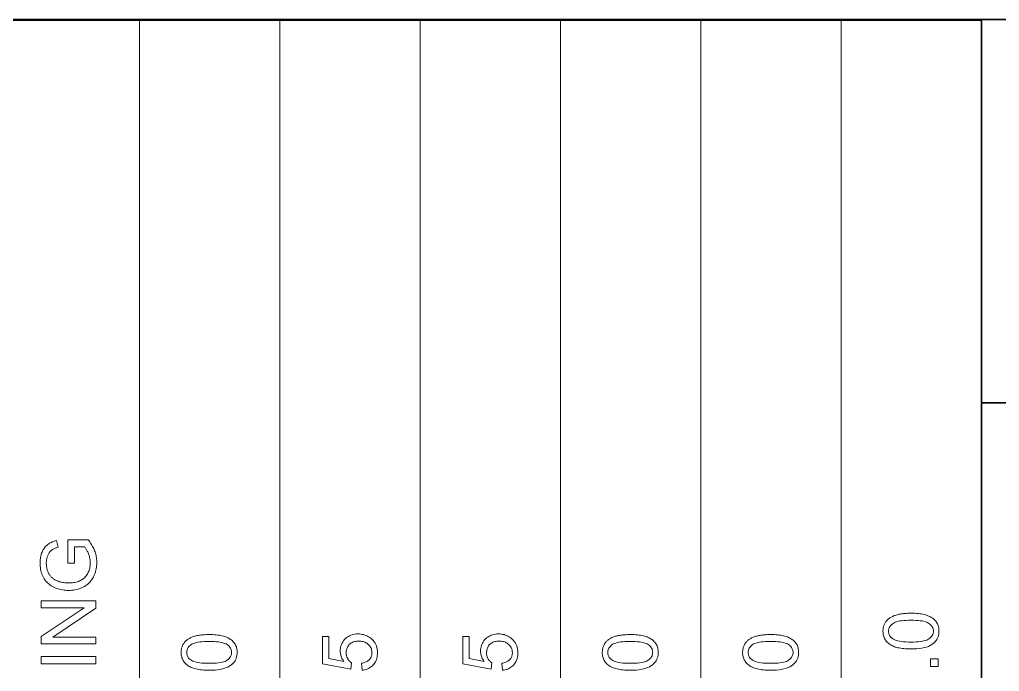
# Model space of a CAD drawing. Extents: x 23 to 417, y 3 to 294.
# Drawn here: x 213.21 to 231.09, y 38.33 to 50.24 of the extents above; entities that cross this region are included whole.
import ezdxf

# ---------------------------------------------------------------- set-up
doc = ezdxf.new("R2010")
doc.units = 0

msp = doc.modelspace()

# ---------------------------------------------------------------- linework, layer by layer
at = {"color": 7, "lineweight": 35}
for p, q in [((30.237, 50.237), (409.763, 50.237)), ((230.762, 10.238), (230.762, 50.237)), ((230.762, 43.237), (250.762, 43.237))]:
    msp.add_line(p, q, dxfattribs=at)
at = {"color": 7, "lineweight": 13}
for p, q in [((176.428, 50.22), (230.763, 50.22)), ((215.399, 10.22), (215.399, 50.22)), ((217.96, 10.22), (217.96, 50.22)), ((220.52, 10.22), (220.52, 50.22)), ((223.081, 10.22), (223.081, 50.22)), ((225.642, 10.22), (225.642, 50.22)), ((228.202, 10.22), (228.202, 50.22)), ((230.763, 10.22), (230.763, 50.22))]:
    msp.add_line(p, q, dxfattribs=at)
for points in [[(214.211, 40.314), (214.093, 40.314), (214.093, 40.737), (214.464, 40.737), (214.479, 40.718), (214.493, 40.698), (214.507, 40.678), (214.52, 40.658), (214.532, 40.638), (214.543, 40.618), (214.554, 40.598), (214.563, 40.577), (214.572, 40.557), (214.581, 40.536), (214.588, 40.515), (214.595, 40.494), (214.601, 40.473), (214.606, 40.452), (214.61, 40.431), (214.614, 40.41), (214.616, 40.388), (214.618, 40.367), (214.619, 40.345), (214.62, 40.323), (214.619, 40.294), (214.617, 40.265), (214.614, 40.237), (214.61, 40.21), (214.604, 40.183), (214.597, 40.156), (214.589, 40.13), (214.579, 40.105), (214.569, 40.08), (214.557, 40.056), (214.544, 40.032), (214.529, 40.01), (214.514, 39.989), (214.497, 39.969), (214.48, 39.95), (214.461, 39.932), (214.441, 39.916), (214.42, 39.901), (214.398, 39.887), (214.374, 39.874), (214.35, 39.862), (214.325, 39.852), (214.3, 39.842), (214.274, 39.835), (214.248, 39.828), (214.221, 39.822), (214.193, 39.818), (214.165, 39.815), (214.137, 39.813), (214.108, 39.812), (214.079, 39.813), (214.05, 39.815), (214.022, 39.818), (213.994, 39.822), (213.966, 39.828), (213.939, 39.834), (213.913, 39.842), (213.886, 39.851), (213.861, 39.862), (213.835, 39.873), (213.81, 39.886), (213.787, 39.9), (213.765, 39.915), (213.744, 39.931), (213.725, 39.948), (213.707, 39.966), (213.69, 39.985), (213.674, 40.005), (213.66, 40.027), (213.647, 40.049), (213.635, 40.072), (213.625, 40.096), (213.616, 40.121), (213.608, 40.146), (213.601, 40.172), (213.596, 40.199), (213.591, 40.227), (213.588, 40.255), (213.586, 40.284), (213.586, 40.313), (213.586, 40.335), (213.587, 40.356), (213.589, 40.376), (213.591, 40.397), (213.595, 40.416), (213.598, 40.436), (213.603, 40.455), (213.608, 40.473), (213.614, 40.491), (213.621, 40.509), (213.628, 40.526), (213.636, 40.543), (213.644, 40.558), (213.653, 40.573), (213.663, 40.587), (213.673, 40.601), (213.684, 40.613), (213.695, 40.625), (213.706, 40.636), (213.719, 40.647), (213.732, 40.656), (213.745, 40.666), (213.76, 40.674), (213.775, 40.683), (213.791, 40.69), (213.808, 40.698), (213.825, 40.705), (213.844, 40.711), (213.863, 40.717), (213.882, 40.722), (213.915, 40.603), (213.9, 40.598), (213.886, 40.594), (213.872, 40.589), (213.859, 40.583), (213.847, 40.578), (213.835, 40.572), (213.824, 40.566), (213.814, 40.56), (213.804, 40.554), (213.795, 40.547), (213.787, 40.54), (213.778, 40.533), (213.771, 40.524), (213.763, 40.516), (213.756, 40.506), (213.749, 40.497), (213.743, 40.486), (213.736, 40.475), (213.731, 40.464), (213.725, 40.452), (213.72, 40.439), (213.716, 40.426), (213.712, 40.413), (213.708, 40.4), (213.706, 40.386), (213.703, 40.372), (213.701, 40.358), (213.7, 40.344), (213.699, 40.329), (213.699, 40.314), (213.699, 40.296), (213.7, 40.278), (213.701, 40.262), (213.703, 40.245), (213.706, 40.229), (213.709, 40.214), (213.713, 40.199), (213.717, 40.184), (213.721, 40.17), (213.727, 40.157), (213.732, 40.144), (213.738, 40.131), (213.745, 40.119), (213.752, 40.108), (213.759, 40.097), (213.766, 40.087), (213.774, 40.077), (213.782, 40.067), (213.79, 40.058), (213.799, 40.05), (213.808, 40.042), (213.818, 40.035), (213.827, 40.027), (213.837, 40.021), (213.846, 40.014), (213.856, 40.008), (213.867, 40.002), (213.877, 39.997), (213.887, 39.992), (213.898, 39.987), (213.917, 39.98), (213.936, 39.973), (213.955, 39.968), (213.975, 39.963), (213.995, 39.958), (214.015, 39.955), (214.036, 39.952), (214.057, 39.95), (214.078, 39.949), (214.099, 39.949), (214.126, 39.949), (214.151, 39.951), (214.176, 39.953), (214.199, 39.956), (214.222, 39.96), (214.244, 39.965), (214.265, 39.971), (214.285, 39.978), (214.305, 39.986), (214.323, 39.995), (214.341, 40.005), (214.357, 40.015), (214.373, 40.026), (214.388, 40.038), (214.402, 40.051), (214.414, 40.065), (214.426, 40.08), (214.438, 40.095), (214.448, 40.112), (214.457, 40.129), (214.465, 40.147), (214.473, 40.165), (214.479, 40.183), (214.485, 40.201), (214.49, 40.22), (214.494, 40.238), (214.497, 40.257), (214.499, 40.277), (214.5, 40.296), (214.5, 40.316), (214.5, 40.333), (214.499, 40.35), (214.498, 40.367), (214.495, 40.384), (214.492, 40.401), (214.489, 40.417), (214.484, 40.434), (214.479, 40.451), (214.474, 40.467), (214.467, 40.484), (214.461, 40.5), (214.454, 40.515), (214.447, 40.529), (214.44, 40.543), (214.433, 40.556), (214.426, 40.568), (214.419, 40.579), (214.412, 40.589), (214.404, 40.599), (214.397, 40.608), (214.211, 40.608)], [(214.603, 38.836), (213.603, 38.836), (213.603, 38.971), (214.388, 39.497), (213.603, 39.497), (213.603, 39.623), (214.603, 39.623), (214.603, 39.488), (213.817, 38.962), (214.603, 38.962)], [(229.474, 38.744), (229.439, 38.744), (229.406, 38.745), (229.374, 38.747), (229.343, 38.75), (229.314, 38.753), (229.286, 38.757), (229.26, 38.762), (229.234, 38.767), (229.211, 38.773), (229.188, 38.78), (229.167, 38.788), (229.147, 38.796), (229.128, 38.805), (229.11, 38.815), (229.093, 38.826), (229.076, 38.837), (229.061, 38.849), (229.047, 38.861), (229.034, 38.875), (229.022, 38.889), (229.01, 38.904), (229.001, 38.919), (228.992, 38.935), (228.984, 38.952), (228.978, 38.97), (228.972, 38.989), (228.968, 39.008), (228.965, 39.028), (228.964, 39.048), (228.963, 39.07), (228.963, 39.086), (228.964, 39.101), (228.966, 39.116), (228.968, 39.131), (228.971, 39.145), (228.975, 39.159), (228.979, 39.173), (228.984, 39.186), (228.989, 39.199), (228.995, 39.211), (229.002, 39.223), (229.009, 39.235), (229.017, 39.246), (229.026, 39.256), (229.035, 39.267), (229.045, 39.276), (229.055, 39.286), (229.066, 39.295), (229.077, 39.303), (229.089, 39.311), (229.101, 39.319), (229.114, 39.327), (229.128, 39.334), (229.142, 39.34), (229.157, 39.347), (229.172, 39.353), (229.187, 39.358), (229.204, 39.364), (229.22, 39.369), (229.238, 39.373), (229.256, 39.378), (229.275, 39.382), (229.296, 39.385), (229.317, 39.388), (229.34, 39.39), (229.365, 39.392), (229.39, 39.394), (229.417, 39.395), (229.445, 39.396), (229.474, 39.396), (229.508, 39.396), (229.542, 39.395), (229.573, 39.393), (229.604, 39.39), (229.633, 39.387), (229.661, 39.383), (229.687, 39.378), (229.712, 39.373), (229.736, 39.367), (229.758, 39.36), (229.779, 39.352), (229.799, 39.344), (229.818, 39.335), (229.837, 39.325), (229.854, 39.315), (229.87, 39.304), (229.885, 39.292), (229.9, 39.279), (229.913, 39.266), (229.925, 39.252), (229.936, 39.237), (229.946, 39.221), (229.955, 39.205), (229.963, 39.188), (229.969, 39.17), (229.975, 39.152), (229.979, 39.132), (229.982, 39.112), (229.984, 39.091), (229.984, 39.07), (229.983, 39.042), (229.98, 39.015), (229.975, 38.989), (229.968, 38.964), (229.958, 38.941), (229.947, 38.919), (229.933, 38.898), (229.918, 38.878), (229.9, 38.86), (229.88, 38.843), (229.854, 38.824), (229.824, 38.807), (229.791, 38.792), (229.755, 38.779), (229.716, 38.769), (229.674, 38.76), (229.629, 38.753), (229.58, 38.748), (229.529, 38.745)], [(229.474, 38.87), (229.521, 38.871), (229.566, 38.872), (229.607, 38.875), (229.645, 38.879), (229.679, 38.884), (229.71, 38.891), (229.738, 38.898), (229.762, 38.907), (229.784, 38.917), (229.802, 38.928), (229.817, 38.939), (229.831, 38.952), (229.843, 38.965), (229.854, 38.978), (229.863, 38.992), (229.87, 39.007), (229.876, 39.022), (229.88, 39.037), (229.882, 39.053), (229.883, 39.07), (229.882, 39.087), (229.88, 39.103), (229.876, 39.118), (229.87, 39.133), (229.863, 39.148), (229.854, 39.162), (229.843, 39.175), (229.831, 39.188), (229.817, 39.2), (229.801, 39.212), (229.783, 39.223), (229.762, 39.233), (229.737, 39.242), (229.71, 39.249), (229.679, 39.255), (229.644, 39.261), (229.606, 39.265), (229.566, 39.267), (229.521, 39.269), (229.474, 39.27), (229.426, 39.269), (229.382, 39.267), (229.341, 39.265), (229.303, 39.261), (229.268, 39.255), (229.237, 39.249), (229.209, 39.242), (229.185, 39.233), (229.164, 39.223), (229.146, 39.212), (229.13, 39.2), (229.117, 39.188), (229.104, 39.175), (229.094, 39.161), (229.085, 39.147), (229.078, 39.133), (229.072, 39.118), (229.068, 39.102), (229.065, 39.085), (229.065, 39.069), (229.065, 39.052), (229.067, 39.036), (229.071, 39.021), (229.076, 39.006), (229.083, 38.992), (229.09, 38.979), (229.1, 38.967), (229.11, 38.955), (229.123, 38.944), (229.136, 38.933), (229.156, 38.921), (229.179, 38.911), (229.205, 38.901), (229.234, 38.893), (229.266, 38.886), (229.302, 38.88), (229.34, 38.876), (229.382, 38.873), (229.426, 38.871)], [(216.67, 38.355), (216.636, 38.356), (216.602, 38.357), (216.57, 38.359), (216.54, 38.361), (216.51, 38.364), (216.482, 38.369), (216.456, 38.373), (216.431, 38.379), (216.407, 38.385), (216.385, 38.392), (216.364, 38.4), (216.344, 38.408), (216.324, 38.417), (216.306, 38.427), (216.289, 38.437), (216.273, 38.448), (216.258, 38.46), (216.244, 38.473), (216.23, 38.486), (216.218, 38.5), (216.207, 38.515), (216.197, 38.531), (216.188, 38.547), (216.181, 38.564), (216.174, 38.582), (216.169, 38.6), (216.165, 38.619), (216.162, 38.639), (216.16, 38.66), (216.159, 38.681), (216.16, 38.697), (216.161, 38.713), (216.162, 38.728), (216.165, 38.743), (216.168, 38.757), (216.171, 38.771), (216.175, 38.784), (216.18, 38.798), (216.186, 38.81), (216.192, 38.823), (216.199, 38.835), (216.206, 38.846), (216.214, 38.857), (216.222, 38.868), (216.231, 38.878), (216.241, 38.888), (216.251, 38.897), (216.262, 38.906), (216.273, 38.915), (216.285, 38.923), (216.298, 38.931), (216.311, 38.938), (216.324, 38.945), (216.338, 38.952), (216.353, 38.958), (216.368, 38.964), (216.384, 38.97), (216.4, 38.975), (216.417, 38.98), (216.434, 38.985), (216.452, 38.989), (216.471, 38.993), (216.492, 38.996), (216.514, 38.999), (216.537, 39.002), (216.561, 39.004), (216.587, 39.005), (216.613, 39.007), (216.641, 39.007), (216.67, 39.007), (216.705, 39.007), (216.738, 39.006), (216.77, 39.004), (216.8, 39.002), (216.829, 38.998), (216.857, 38.994), (216.883, 38.99), (216.908, 38.984), (216.932, 38.978), (216.954, 38.971), (216.976, 38.964), (216.996, 38.955), (217.015, 38.946), (217.033, 38.937), (217.05, 38.926), (217.067, 38.915), (217.082, 38.903), (217.096, 38.891), (217.109, 38.877), (217.122, 38.863), (217.133, 38.848), (217.143, 38.833), (217.152, 38.817), (217.159, 38.8), (217.166, 38.782), (217.171, 38.763), (217.175, 38.744), (217.178, 38.724), (217.18, 38.703), (217.181, 38.681), (217.18, 38.653), (217.176, 38.626), (217.171, 38.6), (217.164, 38.576), (217.155, 38.552), (217.143, 38.53), (217.13, 38.509), (217.114, 38.49), (217.097, 38.471), (217.077, 38.454), (217.05, 38.435), (217.021, 38.419), (216.988, 38.404), (216.952, 38.391), (216.913, 38.38), (216.871, 38.371), (216.825, 38.364), (216.777, 38.359), (216.725, 38.356)], [(219.462, 38.355), (219.451, 38.484), (219.47, 38.488), (219.487, 38.492), (219.504, 38.496), (219.519, 38.502), (219.534, 38.508), (219.548, 38.515), (219.56, 38.523), (219.572, 38.531), (219.583, 38.541), (219.593, 38.551), (219.602, 38.561), (219.61, 38.573), (219.617, 38.584), (219.623, 38.596), (219.628, 38.608), (219.633, 38.621), (219.636, 38.634), (219.638, 38.648), (219.64, 38.662), (219.64, 38.677), (219.64, 38.694), (219.638, 38.711), (219.634, 38.727), (219.63, 38.743), (219.624, 38.759), (219.616, 38.773), (219.608, 38.787), (219.598, 38.801), (219.586, 38.814), (219.573, 38.827), (219.56, 38.838), (219.545, 38.849), (219.529, 38.858), (219.513, 38.866), (219.496, 38.873), (219.478, 38.878), (219.458, 38.883), (219.439, 38.886), (219.418, 38.888), (219.396, 38.888), (219.376, 38.888), (219.356, 38.886), (219.337, 38.883), (219.319, 38.879), (219.302, 38.873), (219.286, 38.867), (219.271, 38.859), (219.256, 38.85), (219.243, 38.84), (219.23, 38.829), (219.219, 38.817), (219.209, 38.804), (219.199, 38.79), (219.192, 38.776), (219.185, 38.761), (219.179, 38.745), (219.175, 38.729), (219.172, 38.711), (219.17, 38.693), (219.17, 38.675), (219.17, 38.663), (219.171, 38.651), (219.172, 38.64), (219.174, 38.629), (219.176, 38.618), (219.179, 38.608), (219.183, 38.597), (219.187, 38.587), (219.191, 38.577), (219.197, 38.568), (219.202, 38.558), (219.208, 38.549), (219.214, 38.541), (219.221, 38.533), (219.228, 38.525), (219.235, 38.518), (219.242, 38.511), (219.25, 38.504), (219.258, 38.498), (219.267, 38.492), (219.252, 38.377), (218.738, 38.474), (218.738, 38.971), (218.855, 38.971), (218.855, 38.572), (219.124, 38.518), (219.112, 38.537), (219.101, 38.555), (219.092, 38.573), (219.084, 38.592), (219.077, 38.611), (219.071, 38.63), (219.067, 38.649), (219.064, 38.668), (219.062, 38.688), (219.061, 38.707), (219.062, 38.733), (219.065, 38.758), (219.069, 38.782), (219.076, 38.806), (219.084, 38.828), (219.094, 38.85), (219.106, 38.871), (219.119, 38.891), (219.135, 38.91), (219.152, 38.928), (219.171, 38.945), (219.19, 38.961), (219.211, 38.974), (219.233, 38.986), (219.256, 38.996), (219.279, 39.004), (219.304, 39.01), (219.33, 39.015), (219.357, 39.018), (219.385, 39.018), (219.412, 39.018), (219.438, 39.015), (219.463, 39.011), (219.488, 39.006), (219.512, 38.999), (219.535, 38.99), (219.557, 38.98), (219.579, 38.968), (219.6, 38.954), (219.62, 38.939), (219.643, 38.919), (219.664, 38.898), (219.682, 38.875), (219.698, 38.851), (219.711, 38.826), (219.722, 38.799), (219.73, 38.77), (219.736, 38.74), (219.74, 38.709), (219.741, 38.677), (219.741, 38.65), (219.738, 38.624), (219.734, 38.599), (219.729, 38.576), (219.722, 38.553), (219.714, 38.531), (219.704, 38.51), (219.692, 38.49), (219.679, 38.472), (219.665, 38.454), (219.649, 38.437), (219.632, 38.422), (219.615, 38.409), (219.596, 38.397), (219.576, 38.386), (219.555, 38.377), (219.534, 38.369), (219.511, 38.363), (219.487, 38.359)], [(222.023, 38.355), (222.012, 38.484), (222.03, 38.488), (222.048, 38.492), (222.064, 38.496), (222.08, 38.502), (222.095, 38.508), (222.108, 38.515), (222.121, 38.523), (222.133, 38.531), (222.144, 38.541), (222.154, 38.551), (222.163, 38.561), (222.171, 38.573), (222.178, 38.584), (222.184, 38.596), (222.189, 38.608), (222.193, 38.621), (222.197, 38.634), (222.199, 38.648), (222.201, 38.662), (222.201, 38.677), (222.2, 38.694), (222.198, 38.711), (222.195, 38.727), (222.19, 38.743), (222.184, 38.759), (222.177, 38.773), (222.168, 38.787), (222.158, 38.801), (222.147, 38.814), (222.134, 38.827), (222.12, 38.838), (222.106, 38.849), (222.09, 38.858), (222.074, 38.866), (222.056, 38.873), (222.038, 38.878), (222.019, 38.883), (221.999, 38.886), (221.979, 38.888), (221.957, 38.888), (221.936, 38.888), (221.917, 38.886), (221.898, 38.883), (221.88, 38.879), (221.863, 38.873), (221.847, 38.867), (221.831, 38.859), (221.817, 38.85), (221.804, 38.84), (221.791, 38.829), (221.78, 38.817), (221.769, 38.804), (221.76, 38.79), (221.752, 38.776), (221.746, 38.761), (221.74, 38.745), (221.736, 38.729), (221.733, 38.711), (221.731, 38.693), (221.73, 38.675), (221.731, 38.663), (221.731, 38.651), (221.733, 38.64), (221.735, 38.629), (221.737, 38.618), (221.74, 38.608), (221.744, 38.597), (221.748, 38.587), (221.752, 38.577), (221.757, 38.568), (221.763, 38.558), (221.769, 38.549), (221.775, 38.541), (221.781, 38.533), (221.788, 38.525), (221.795, 38.518), (221.803, 38.511), (221.811, 38.504), (221.819, 38.498), (221.827, 38.492), (221.812, 38.377), (221.299, 38.474), (221.299, 38.971), (221.416, 38.971), (221.416, 38.572), (221.685, 38.518), (221.673, 38.537), (221.662, 38.555), (221.653, 38.573), (221.645, 38.592), (221.638, 38.611), (221.632, 38.63), (221.628, 38.649), (221.624, 38.668), (221.623, 38.688), (221.622, 38.707), (221.623, 38.733), (221.626, 38.758), (221.63, 38.782), (221.636, 38.806), (221.645, 38.828), (221.655, 38.85), (221.666, 38.871), (221.68, 38.891), (221.695, 38.91), (221.713, 38.928), (221.731, 38.945), (221.751, 38.961), (221.772, 38.974), (221.794, 38.986), (221.816, 38.996), (221.84, 39.004), (221.865, 39.01), (221.891, 39.015), (221.918, 39.018), (221.946, 39.018), (221.973, 39.018), (221.999, 39.015), (222.024, 39.011), (222.049, 39.006), (222.072, 38.999), (222.096, 38.99), (222.118, 38.98), (222.14, 38.968), (222.16, 38.954), (222.181, 38.939), (222.204, 38.919), (222.224, 38.898), (222.243, 38.875), (222.258, 38.851), (222.272, 38.826), (222.283, 38.799), (222.291, 38.77), (222.297, 38.74), (222.301, 38.709), (222.302, 38.677), (222.301, 38.65), (222.299, 38.624), (222.295, 38.599), (222.29, 38.576), (222.283, 38.553), (222.274, 38.531), (222.265, 38.51), (222.253, 38.49), (222.24, 38.472), (222.226, 38.454), (222.21, 38.437), (222.193, 38.422), (222.175, 38.409), (222.157, 38.397), (222.137, 38.386), (222.116, 38.377), (222.094, 38.369), (222.071, 38.363), (222.048, 38.359)], [(224.352, 38.355), (224.318, 38.356), (224.284, 38.357), (224.252, 38.359), (224.222, 38.361), (224.192, 38.364), (224.165, 38.369), (224.138, 38.373), (224.113, 38.379), (224.089, 38.385), (224.067, 38.392), (224.046, 38.4), (224.026, 38.408), (224.007, 38.417), (223.988, 38.427), (223.971, 38.437), (223.955, 38.448), (223.94, 38.46), (223.926, 38.473), (223.912, 38.486), (223.9, 38.5), (223.889, 38.515), (223.879, 38.531), (223.87, 38.547), (223.863, 38.564), (223.856, 38.582), (223.851, 38.6), (223.847, 38.619), (223.844, 38.639), (223.842, 38.66), (223.842, 38.681), (223.842, 38.697), (223.843, 38.713), (223.844, 38.728), (223.847, 38.743), (223.85, 38.757), (223.853, 38.771), (223.857, 38.784), (223.862, 38.798), (223.868, 38.81), (223.874, 38.823), (223.881, 38.835), (223.888, 38.846), (223.896, 38.857), (223.904, 38.868), (223.914, 38.878), (223.923, 38.888), (223.933, 38.897), (223.944, 38.906), (223.955, 38.915), (223.967, 38.923), (223.98, 38.931), (223.993, 38.938), (224.006, 38.945), (224.021, 38.952), (224.035, 38.958), (224.05, 38.964), (224.066, 38.97), (224.082, 38.975), (224.099, 38.98), (224.116, 38.985), (224.134, 38.989), (224.154, 38.993), (224.174, 38.996), (224.196, 38.999), (224.219, 39.002), (224.243, 39.004), (224.269, 39.005), (224.295, 39.007), (224.323, 39.007), (224.352, 39.007), (224.387, 39.007), (224.42, 39.006), (224.452, 39.004), (224.482, 39.002), (224.512, 38.998), (224.539, 38.994), (224.566, 38.99), (224.591, 38.984), (224.614, 38.978), (224.637, 38.971), (224.658, 38.964), (224.678, 38.955), (224.697, 38.946), (224.715, 38.937), (224.732, 38.926), (224.749, 38.915), (224.764, 38.903), (224.778, 38.891), (224.791, 38.877), (224.804, 38.863), (224.815, 38.848), (224.825, 38.833), (224.834, 38.817), (224.841, 38.8), (224.848, 38.782), (224.853, 38.763), (224.857, 38.744), (224.86, 38.724), (224.862, 38.703), (224.863, 38.681), (224.862, 38.653), (224.859, 38.626), (224.853, 38.6), (224.846, 38.576), (224.837, 38.552), (224.825, 38.53), (224.812, 38.509), (224.796, 38.49), (224.779, 38.471), (224.759, 38.454), (224.732, 38.435), (224.703, 38.419), (224.67, 38.404), (224.634, 38.391), (224.595, 38.38), (224.553, 38.371), (224.507, 38.364), (224.459, 38.359), (224.407, 38.356)], [(226.913, 38.355), (226.878, 38.356), (226.845, 38.357), (226.813, 38.359), (226.782, 38.361), (226.753, 38.364), (226.725, 38.369), (226.699, 38.373), (226.674, 38.379), (226.65, 38.385), (226.628, 38.392), (226.607, 38.4), (226.586, 38.408), (226.567, 38.417), (226.549, 38.427), (226.532, 38.437), (226.516, 38.448), (226.501, 38.46), (226.486, 38.473), (226.473, 38.486), (226.461, 38.5), (226.45, 38.515), (226.44, 38.531), (226.431, 38.547), (226.423, 38.564), (226.417, 38.582), (226.412, 38.6), (226.408, 38.619), (226.405, 38.639), (226.403, 38.66), (226.402, 38.681), (226.403, 38.697), (226.404, 38.713), (226.405, 38.728), (226.407, 38.743), (226.41, 38.757), (226.414, 38.771), (226.418, 38.784), (226.423, 38.798), (226.429, 38.81), (226.435, 38.823), (226.441, 38.835), (226.449, 38.846), (226.457, 38.857), (226.465, 38.868), (226.474, 38.878), (226.484, 38.888), (226.494, 38.897), (226.505, 38.906), (226.516, 38.915), (226.528, 38.923), (226.541, 38.931), (226.554, 38.938), (226.567, 38.945), (226.581, 38.952), (226.596, 38.958), (226.611, 38.964), (226.627, 38.97), (226.643, 38.975), (226.66, 38.98), (226.677, 38.985), (226.695, 38.989), (226.714, 38.993), (226.735, 38.996), (226.757, 38.999), (226.78, 39.002), (226.804, 39.004), (226.829, 39.005), (226.856, 39.007), (226.884, 39.007), (226.913, 39.007), (226.948, 39.007), (226.981, 39.006), (227.013, 39.004), (227.043, 39.002), (227.072, 38.998), (227.1, 38.994), (227.126, 38.99), (227.151, 38.984), (227.175, 38.978), (227.197, 38.971), (227.218, 38.964), (227.239, 38.955), (227.258, 38.946), (227.276, 38.937), (227.293, 38.926), (227.309, 38.915), (227.325, 38.903), (227.339, 38.891), (227.352, 38.877), (227.364, 38.863), (227.376, 38.848), (227.386, 38.833), (227.395, 38.817), (227.402, 38.8), (227.409, 38.782), (227.414, 38.763), (227.418, 38.744), (227.421, 38.724), (227.423, 38.703), (227.423, 38.681), (227.422, 38.653), (227.419, 38.626), (227.414, 38.6), (227.407, 38.576), (227.397, 38.552), (227.386, 38.53), (227.373, 38.509), (227.357, 38.49), (227.339, 38.471), (227.32, 38.454), (227.293, 38.435), (227.264, 38.419), (227.231, 38.404), (227.195, 38.391), (227.156, 38.38), (227.113, 38.371), (227.068, 38.364), (227.02, 38.359), (226.968, 38.356)], [(216.67, 38.482), (216.718, 38.482), (216.762, 38.484), (216.803, 38.487), (216.841, 38.491), (216.875, 38.496), (216.907, 38.502), (216.934, 38.51), (216.959, 38.518), (216.98, 38.528), (216.998, 38.539), (217.014, 38.551), (217.027, 38.563), (217.04, 38.576), (217.05, 38.59), (217.059, 38.604), (217.067, 38.618), (217.072, 38.633), (217.076, 38.649), (217.079, 38.665), (217.08, 38.681), (217.079, 38.698), (217.076, 38.714), (217.072, 38.73), (217.067, 38.745), (217.059, 38.759), (217.05, 38.773), (217.04, 38.787), (217.027, 38.8), (217.013, 38.812), (216.998, 38.824), (216.98, 38.835), (216.958, 38.844), (216.934, 38.853), (216.906, 38.861), (216.875, 38.867), (216.841, 38.872), (216.803, 38.876), (216.762, 38.879), (216.718, 38.881), (216.67, 38.881), (216.623, 38.881), (216.578, 38.879), (216.537, 38.876), (216.499, 38.872), (216.465, 38.867), (216.434, 38.861), (216.406, 38.853), (216.381, 38.844), (216.36, 38.835), (216.342, 38.824), (216.327, 38.812), (216.313, 38.799), (216.301, 38.787), (216.29, 38.773), (216.281, 38.759), (216.274, 38.744), (216.268, 38.729), (216.264, 38.713), (216.262, 38.697), (216.261, 38.68), (216.262, 38.663), (216.264, 38.648), (216.268, 38.632), (216.273, 38.618), (216.279, 38.604), (216.287, 38.591), (216.296, 38.578), (216.307, 38.567), (216.319, 38.555), (216.333, 38.545), (216.353, 38.533), (216.375, 38.522), (216.401, 38.513), (216.431, 38.504), (216.463, 38.497), (216.498, 38.492), (216.537, 38.487), (216.578, 38.484), (216.623, 38.482)], [(224.352, 38.482), (224.4, 38.482), (224.444, 38.484), (224.485, 38.487), (224.523, 38.491), (224.558, 38.496), (224.589, 38.502), (224.617, 38.51), (224.641, 38.518), (224.662, 38.528), (224.68, 38.539), (224.696, 38.551), (224.71, 38.563), (224.722, 38.576), (224.732, 38.59), (224.741, 38.604), (224.749, 38.618), (224.754, 38.633), (224.758, 38.649), (224.761, 38.665), (224.762, 38.681), (224.761, 38.698), (224.758, 38.714), (224.754, 38.73), (224.749, 38.745), (224.741, 38.759), (224.732, 38.773), (224.722, 38.787), (224.709, 38.8), (224.695, 38.812), (224.68, 38.824), (224.662, 38.835), (224.641, 38.844), (224.616, 38.853), (224.588, 38.861), (224.557, 38.867), (224.523, 38.872), (224.485, 38.876), (224.444, 38.879), (224.4, 38.881), (224.352, 38.881), (224.305, 38.881), (224.26, 38.879), (224.219, 38.876), (224.181, 38.872), (224.147, 38.867), (224.116, 38.861), (224.088, 38.853), (224.063, 38.844), (224.042, 38.835), (224.024, 38.824), (224.009, 38.812), (223.995, 38.799), (223.983, 38.787), (223.972, 38.773), (223.964, 38.759), (223.956, 38.744), (223.951, 38.729), (223.946, 38.713), (223.944, 38.697), (223.943, 38.68), (223.944, 38.663), (223.946, 38.648), (223.95, 38.632), (223.955, 38.618), (223.961, 38.604), (223.969, 38.591), (223.978, 38.578), (223.989, 38.567), (224.001, 38.555), (224.015, 38.545), (224.035, 38.533), (224.058, 38.522), (224.084, 38.513), (224.113, 38.504), (224.145, 38.497), (224.18, 38.492), (224.219, 38.487), (224.26, 38.484), (224.305, 38.482)], [(226.913, 38.482), (226.961, 38.482), (227.005, 38.484), (227.046, 38.487), (227.084, 38.491), (227.118, 38.496), (227.149, 38.502), (227.177, 38.51), (227.202, 38.518), (227.223, 38.528), (227.241, 38.539), (227.256, 38.551), (227.27, 38.563), (227.283, 38.576), (227.293, 38.59), (227.302, 38.604), (227.309, 38.618), (227.315, 38.633), (227.319, 38.649), (227.322, 38.665), (227.322, 38.681), (227.322, 38.698), (227.319, 38.714), (227.315, 38.73), (227.309, 38.745), (227.302, 38.759), (227.293, 38.773), (227.282, 38.787), (227.27, 38.8), (227.256, 38.812), (227.241, 38.824), (227.223, 38.835), (227.201, 38.844), (227.177, 38.853), (227.149, 38.861), (227.118, 38.867), (227.083, 38.872), (227.046, 38.876), (227.005, 38.879), (226.961, 38.881), (226.913, 38.881), (226.865, 38.881), (226.821, 38.879), (226.78, 38.876), (226.742, 38.872), (226.708, 38.867), (226.677, 38.861), (226.649, 38.853), (226.624, 38.844), (226.603, 38.835), (226.585, 38.824), (226.57, 38.812), (226.556, 38.799), (226.544, 38.787), (226.533, 38.773), (226.524, 38.759), (226.517, 38.744), (226.511, 38.729), (226.507, 38.713), (226.505, 38.697), (226.504, 38.68), (226.505, 38.663), (226.507, 38.648), (226.51, 38.632), (226.515, 38.618), (226.522, 38.604), (226.53, 38.591), (226.539, 38.578), (226.55, 38.567), (226.562, 38.555), (226.576, 38.545), (226.595, 38.533), (226.618, 38.522), (226.644, 38.513), (226.673, 38.504), (226.706, 38.497), (226.741, 38.492), (226.779, 38.487), (226.821, 38.484), (226.865, 38.482)], [(214.603, 38.471), (213.603, 38.471), (213.603, 38.604), (214.603, 38.604)], [(229.967, 38.425), (229.827, 38.425), (229.827, 38.564), (229.967, 38.564)]]:
    msp.add_lwpolyline(points, close=True, dxfattribs=at)

doc.saveas('drawing.dxf')
